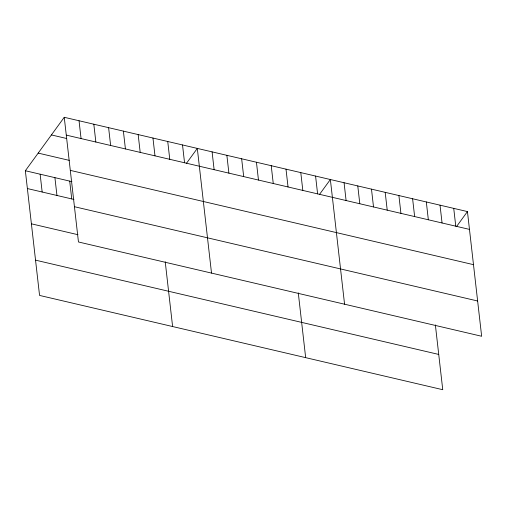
<?xml version="1.0" encoding="UTF-8"?>
<svg xmlns="http://www.w3.org/2000/svg" width="507" height="507" viewBox="0 0 507 507"><rect width="100%" height="100%" fill="white"/><g stroke="black" fill="none" stroke-linecap="round" stroke-linejoin="round"><path stroke-width="0.76" d="M435.367 324.917L442.75 389.706L39.559 295.423L25.35 170.739L64.25 117.294L467.441 211.577L481.65 336.261L78.458 241.978L64.25 117.294M186.303 163.527L197.305 148.412L211.514 273.089M319.353 194.637L330.361 179.522L344.564 304.206M456.439 226.699L467.441 211.577M66.284 135.109L469.476 229.392M51.416 134.932L66.195 138.392M38.19 153.101L69.231 160.364M70.302 170.377L473.494 264.66M25.35 170.739L71.918 181.626M27.378 188.553L73.946 199.441M74.44 206.71L477.632 300.993M31.396 223.821L77.964 234.709M35.541 260.154L438.732 354.437M453.733 208.377L455.768 226.185M440.025 205.17L442.06 222.985M426.317 201.963L428.345 219.778M412.609 198.757L414.637 216.571M398.901 195.55L400.929 213.365M385.193 192.343L387.221 210.158M371.485 189.143L373.513 206.957M357.777 185.936L359.805 203.751M344.069 182.729L346.097 200.544M315.576 176.068L317.604 193.883M300.79 172.608L302.818 190.423M286.005 169.154L288.039 186.969M298.281 292.862L305.664 357.65M271.226 165.694L273.254 183.509M256.441 162.24L258.469 180.055M241.655 158.78L243.683 176.594M226.87 155.326L228.904 173.141M212.091 151.866L214.119 169.68M182.52 144.951L184.554 162.766M167.741 141.497L169.769 159.312M152.956 138.037L154.984 155.852M165.225 261.745L172.608 326.533M138.17 134.583L140.198 152.398M123.385 131.123L125.419 148.938M108.606 127.669L110.634 145.484M93.82 124.209L95.848 142.023M79.035 120.755L81.063 138.569M69.7 181.113L71.728 198.921M54.914 177.653L56.949 195.468M40.135 174.199L42.163 192.007"/></g></svg>
